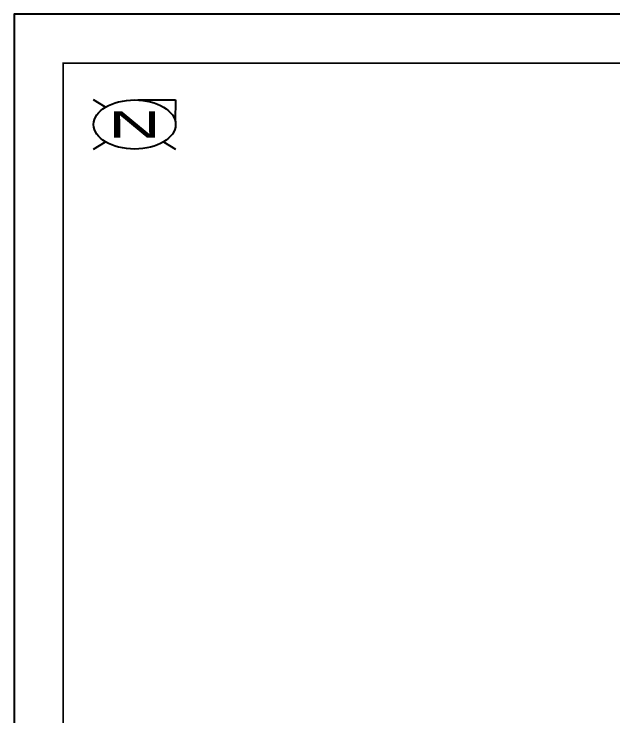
# Model space of a CAD drawing. Header units: millimetres. Extents: x 0 to 594, y 0 to 420.
# Drawn here: x 0 to 182.7, y 205.9 to 420 of the extents above; entities that cross this region are included whole.
import ezdxf
from ezdxf.enums import TextEntityAlignment as Align

# ---------------------------------------------------------------- set-up
doc = ezdxf.new("R2010")
doc.units = ezdxf.units.MM
doc.header["$LTSCALE"] = 0.25
doc.layers.add('치수', color=1, linetype='Continuous')
doc.styles.add('AdskIsoMetric', font='arial.ttf', dxfattribs={"width": 0.8, "height": 2.5})
doc.styles.add('AdskIsoMetric-30', font='arial.ttf', dxfattribs={"width": 0.8, "height": 2.5})
doc.styles.get("Standard").update_dxf_attribs({"font": 'arial.ttf'})
doc.dimstyles.new('AdskIsoMetric', dxfattribs={"dimtxt": 2.5, "dimasz": 2.5, "dimexe": 1, "dimexo": 2, "dimgap": 0.8, "dimtad": 1, "dimdec": 0, "dimrnd": 1, "dimzin": 0, "dimdsep": 46, "dimtxsty": 'AdskIsoMetric', "dimcen": 0, "dimclrt": 7, "dimadec": 0, "dimazin": 0, "dimtfac": 1, "dimtdec": 0, "dimtmove": 1, "dimatfit": 3, "dimfxl": 0, "dimfrac": 2, "dimtolj": 1, "dimtzin": 0, "dimarcsym": 0})

# ---------------------------------------------------------------- blocks, each defined once
blk = doc.blocks.new('*D26')
at = {"layer": 'Defpoints', "color": 0}
for p in [(240.97, 230.41), (253.96, 222.91), (96.5, 132)]:
    blk.add_point(p, dxfattribs=at)
at = {"layer": '치수', "color": 0, "lineweight": -2}
for p, q in [((85.67, 140.75), (238.8, 229.16)), ((251.96, 224.07), (239.97, 230.99)), ((94.5, 133.15), (82.5, 140.08))]:
    blk.add_line(p, q, dxfattribs=at)
at = {"layer": '치수', "color": 0}
for points in [[(238.6, 229.52), (239.01, 228.8), (240.97, 230.41)], [(85.46, 141.11), (85.88, 140.39), (83.5, 139.5)]]:
    blk.add_solid(points, dxfattribs=at)
at = {"layer": '치수', "color": 7, "insert": (160.19, 186.39), "char_height": 2.5, "attachment_point": 5, "rotation": 30, "style": 'AdskIsoMetric-30'}
blk.add_mtext('\\A1;752', dxfattribs=at)

msp = doc.modelspace()

# ---------------------------------------------------------------- linework, layer by layer
at = {"color": 0, "linetype": 'ByBlock', "lineweight": 25}
for p, q in [((27.936, 391.613), (24.275, 393.81)), ((37.775, 393.786), (49.275, 393.81)), ((49.275, 393.81), (49.163, 387.31)), ((24.275, 378.81), (27.936, 381.007)), ((45.614, 381.007), (49.275, 378.81))]:
    msp.add_line(p, q, dxfattribs=at)
at = {"color": 0, "linetype": 'ByBlock', "lineweight": -2}
msp.add_line((36.775, 386.31), (36.775, 386.31), dxfattribs=at)
msp.add_line((36.775, 386.31), (36.775, 386.31), dxfattribs=at)
msp.add_line((36.775, 386.31), (36.775, 386.31), dxfattribs=at)
msp.add_line((36.775, 386.31), (36.775, 386.31), dxfattribs=at)
msp.add_line((36.775, 386.31), (36.775, 386.31), dxfattribs=at)
msp.add_lwpolyline([(0, 0), (594, 0), (594, 420), (0, 420)], close=True)
at = {"const_width": 0.5}
msp.add_lwpolyline([(15, 15), (579, 15), (579, 405), (15, 405)], close=True, dxfattribs=at)
at = {"color": 0, "linetype": 'ByBlock', "lineweight": 25}
msp.add_ellipse((36.775, 386.31), major_axis=(12.5, 0), ratio=0.6, dxfattribs=at)

# ---------------------------------------------------------------- texts
at = {"color": 0, "linetype": 'ByBlock', "lineweight": 40, "width": 2}
msp.add_text('N', height=8, dxfattribs=at).set_placement((36.775, 386.31), align=Align.MIDDLE_CENTER)

# ---------------------------------------------------------------- dimensions: what is measured, and where the dimension line sits
at = {"layer": '치수'}
dim = msp.add_linear_dim(base=(240.969, 230.412), p1=(96.495, 132), p2=(253.959, 222.912), angle=30, text='752', dimstyle='AdskIsoMetric', override={"dimtad": 0, "dimlfac": 4.13588, "dimtxsty": 'AdskIsoMetric-30', "dimse1": 0, "dimse2": 0, "dimsd1": 0, "dimsd2": 0, "dimtmove": 1}, dxfattribs=at)
dim.commit()
dim.dimension.update_dxf_attribs({"geometry": '*D26', "text_midpoint": (160.191, 186.391), "dimtype": 160})

doc.saveas('drawing.dxf')
